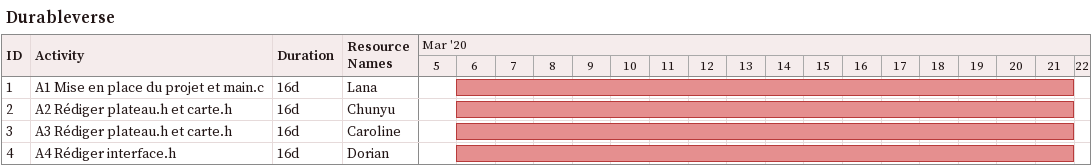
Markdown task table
Durableverse

| ID | Task | Duration | Start | Finish | Resources |
|---|---|---|---|---|---|
| 1 | A1 Mise en place du projet et main.c | 16d | 2020-03-06 | 2020-03-21 | Lana |
| 2 | A2 Rédiger plateau.h et carte.h | 16d | 2020-03-06 | 2020-03-21 | Chunyu |
| 3 | A3 Rédiger plateau.h et carte.h | 16d | 2020-03-06 | 2020-03-21 | Caroline |
| 4 | A4 Rédiger interface.h | 16d | 2020-03-06 | 2020-03-21 | Dorian |
